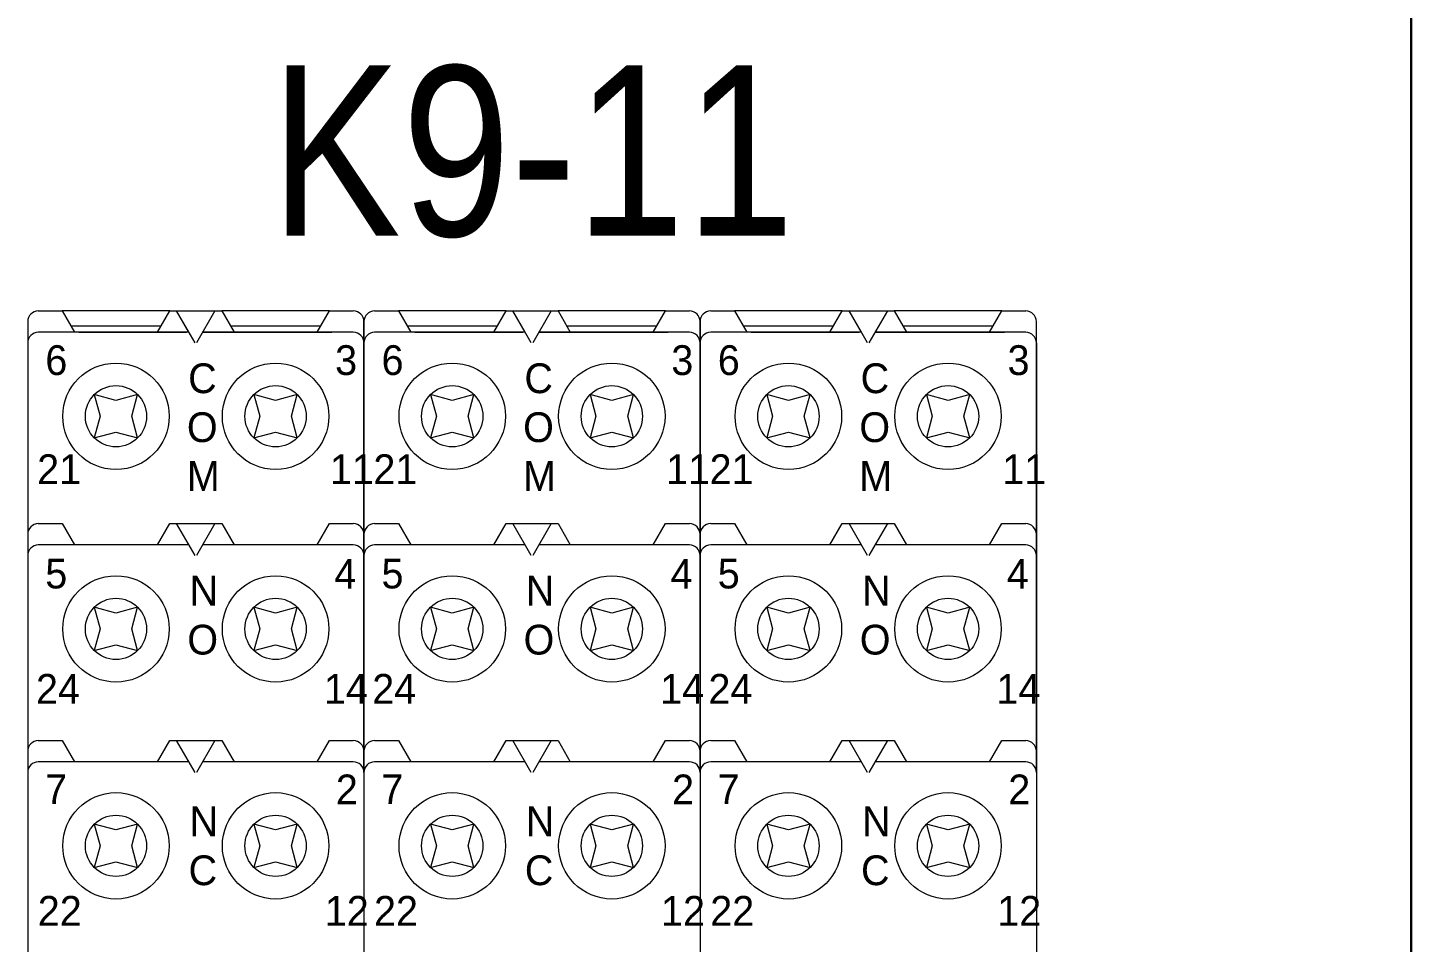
# Model space of a CAD drawing. Header units: millimetres. Extents: x -6000 to 26000, y -6000 to 26000.
# Drawn here: x 145.52 to 154.57, y -2349.76 to -2343.78 of the extents above; entities that cross this region are included whole.
import ezdxf

# ---------------------------------------------------------------- set-up
doc = ezdxf.new("R2010")
doc.units = ezdxf.units.MM
doc.header["$MEASUREMENT"] = 0
for name, color, linetype, lineweight in [('Чертеж и Рисунок_Ном._пера__1', 7, 'Continuous', 15), ('Чертеж и Рисунок_Ном._пера__21', 7, 'Continuous', 30), ('Чертеж и Рисунок_Ном._пера__7', 7, 'Continuous', 15)]:
    doc.layers.add(name, color=color, linetype=linetype, lineweight=lineweight)
doc.styles.add('СГЕНЕРИР_СТИЛЬ_1', font='ARIALN.TTF')
doc.styles.add('СГЕНЕРИР_СТИЛЬ_3', font='arial.ttf')

msp = doc.modelspace()

# ---------------------------------------------------------------- linework, layer by layer
at = {"layer": 'Чертеж и Рисунок_Ном._пера__21', "color": 7, "linetype": 'Continuous', "lineweight": 30}
msp.add_line((154.5692, -2378.3702), (154.5692, -2265.604), dxfattribs=at)
at = {"layer": 'Чертеж и Рисунок_Ном._пера__7', "color": 7, "linetype": 'Continuous', "lineweight": 15}
for p, q in [((145.5934, -2345.6291), (145.7496, -2345.6291)), ((146.4527, -2345.6291), (145.7496, -2345.6291)), ((145.7496, -2345.6291), (145.8299, -2345.7683)), ((146.3724, -2345.7683), (146.4527, -2345.6291)), ((146.4527, -2345.6291), (146.4976, -2345.6291)), ((146.4757, -2345.6291), (146.77, -2345.6291)), ((146.5779, -2345.7683), (146.4976, -2345.6291)), ((146.6181, -2345.8378), (146.4976, -2345.6291)), ((146.4976, -2345.6291), (146.748, -2345.6291)), ((146.748, -2345.6291), (146.6276, -2345.8378)), ((146.748, -2345.6291), (146.7929, -2345.6291)), ((147.4961, -2345.6291), (146.7929, -2345.6291)), ((146.7929, -2345.6291), (146.8732, -2345.7683)), ((147.4158, -2345.7683), (147.4961, -2345.6291)), ((147.4961, -2345.6291), (147.6523, -2345.6291)), ((147.7914, -2345.6291), (147.9476, -2345.6291)), ((148.6508, -2345.6291), (147.9476, -2345.6291)), ((147.9476, -2345.6291), (148.0279, -2345.7683)), ((148.5705, -2345.7683), (148.6508, -2345.6291)), ((148.6508, -2345.6291), (148.6957, -2345.6291)), ((148.6737, -2345.6291), (148.968, -2345.6291)), ((148.776, -2345.7683), (148.6957, -2345.6291)), ((148.8161, -2345.8378), (148.6957, -2345.6291)), ((148.6957, -2345.6291), (148.9461, -2345.6291)), ((148.9461, -2345.6291), (148.8256, -2345.8378)), ((148.9461, -2345.6291), (148.991, -2345.6291)), ((149.6942, -2345.6291), (148.991, -2345.6291)), ((148.991, -2345.6291), (149.0713, -2345.7683)), ((149.6138, -2345.7683), (149.6942, -2345.6291)), ((149.6942, -2345.6291), (149.8503, -2345.6291)), ((149.9894, -2345.6291), (150.1456, -2345.6291)), ((150.8488, -2345.6291), (150.1456, -2345.6291)), ((150.1456, -2345.6291), (150.2259, -2345.7683)), ((150.7685, -2345.7683), (150.8488, -2345.6291)), ((150.8488, -2345.6291), (150.8937, -2345.6291)), ((150.8718, -2345.6291), (151.1661, -2345.6291)), ((150.974, -2345.7683), (150.8937, -2345.6291)), ((151.0142, -2345.8378), (150.8937, -2345.6291)), ((150.8937, -2345.6291), (151.1441, -2345.6291)), ((151.1441, -2345.6291), (151.0236, -2345.8378)), ((151.1441, -2345.6291), (151.189, -2345.6291)), ((151.8922, -2345.6291), (151.189, -2345.6291)), ((151.189, -2345.6291), (151.2693, -2345.7683)), ((151.8119, -2345.7683), (151.8922, -2345.6291)), ((151.8922, -2345.6291), (152.0484, -2345.6291)), ((145.5238, -2345.6987), (145.5238, -2345.8378)), ((145.8058, -2345.7265), (146.3965, -2345.7265)), ((146.8491, -2345.7265), (147.4399, -2345.7265)), ((147.7219, -2345.6987), (147.7219, -2345.8378)), ((147.7219, -2345.8378), (147.7219, -2345.6987)), ((148.0038, -2345.7265), (148.5946, -2345.7265)), ((149.0472, -2345.7265), (149.6379, -2345.7265)), ((149.9199, -2345.8378), (149.9199, -2345.6987)), ((149.9199, -2345.6987), (149.9199, -2345.8378)), ((150.2018, -2345.7265), (150.7926, -2345.7265)), ((151.2452, -2345.7265), (151.836, -2345.7265)), ((152.1179, -2345.8378), (152.1179, -2345.6987)), ((146.5779, -2345.7683), (145.5934, -2345.7683)), ((145.8577, -2345.7683), (146.5627, -2345.7683)), ((146.6677, -2345.7683), (147.5132, -2345.7683)), ((147.6523, -2345.7683), (146.6677, -2345.7683)), ((146.6829, -2345.7683), (147.5132, -2345.7683)), ((148.776, -2345.7683), (147.7914, -2345.7683)), ((148.0557, -2345.7683), (148.7608, -2345.7683)), ((148.8658, -2345.7683), (149.7112, -2345.7683)), ((149.8503, -2345.7683), (148.8658, -2345.7683)), ((148.881, -2345.7683), (149.7112, -2345.7683)), ((150.974, -2345.7683), (149.9894, -2345.7683)), ((150.2538, -2345.7683), (150.9588, -2345.7683)), ((151.0638, -2345.7683), (151.9092, -2345.7683)), ((152.0484, -2345.7683), (151.0638, -2345.7683)), ((151.079, -2345.7683), (151.9092, -2345.7683)), ((145.5238, -2345.8378), (145.5238, -2351.924)), ((145.5238, -2345.8378), (145.5238, -2347.0899)), ((147.7219, -2345.8378), (147.7219, -2351.924)), ((147.7219, -2345.8378), (147.7219, -2347.0899)), ((147.7219, -2345.8378), (147.7219, -2351.924)), ((147.7219, -2347.0899), (147.7219, -2345.8378)), ((149.9199, -2345.8378), (149.9199, -2351.924)), ((149.9199, -2347.0899), (149.9199, -2345.8378)), ((149.9199, -2345.8378), (149.9199, -2351.924)), ((149.9199, -2345.8378), (149.9199, -2347.0899)), ((152.1179, -2345.8378), (152.1179, -2351.924)), ((152.1179, -2347.0899), (152.1179, -2345.8378)), ((145.9595, -2346.1761), (145.9975, -2346.3178)), ((146.1011, -2346.2141), (145.9595, -2346.1761)), ((146.2428, -2346.1761), (146.1011, -2346.2141)), ((146.2048, -2346.3178), (146.2428, -2346.1761)), ((147.1445, -2346.2141), (147.0029, -2346.1761)), ((147.0029, -2346.1761), (147.0408, -2346.3178)), ((147.2862, -2346.1761), (147.1445, -2346.2141)), ((147.2482, -2346.3178), (147.2862, -2346.1761)), ((148.1575, -2346.1761), (148.1955, -2346.3178)), ((148.2992, -2346.2141), (148.1575, -2346.1761)), ((148.4408, -2346.1761), (148.2992, -2346.2141)), ((148.4029, -2346.3178), (148.4408, -2346.1761)), ((149.3426, -2346.2141), (149.2009, -2346.1761)), ((149.2009, -2346.1761), (149.2389, -2346.3178)), ((149.4842, -2346.1761), (149.3426, -2346.2141)), ((149.4463, -2346.3178), (149.4842, -2346.1761)), ((150.3556, -2346.1761), (150.3935, -2346.3178)), ((150.4972, -2346.2141), (150.3556, -2346.1761)), ((150.6389, -2346.1761), (150.4972, -2346.2141)), ((150.6009, -2346.3178), (150.6389, -2346.1761)), ((151.5406, -2346.2141), (151.3989, -2346.1761)), ((151.3989, -2346.1761), (151.4369, -2346.3178)), ((151.6822, -2346.1761), (151.5406, -2346.2141)), ((151.6443, -2346.3178), (151.6822, -2346.1761)), ((145.9975, -2346.3178), (145.9595, -2346.4594)), ((146.2428, -2346.4594), (146.2048, -2346.3178)), ((147.0408, -2346.3178), (147.0029, -2346.4594)), ((147.2862, -2346.4594), (147.2482, -2346.3178)), ((148.1955, -2346.3178), (148.1575, -2346.4594)), ((148.4408, -2346.4594), (148.4029, -2346.3178)), ((149.2389, -2346.3178), (149.2009, -2346.4594)), ((149.4842, -2346.4594), (149.4463, -2346.3178)), ((150.3935, -2346.3178), (150.3556, -2346.4594)), ((150.6389, -2346.4594), (150.6009, -2346.3178)), ((151.4369, -2346.3178), (151.3989, -2346.4594)), ((151.6822, -2346.4594), (151.6443, -2346.3178)), ((145.9595, -2346.4594), (146.1011, -2346.4215)), ((146.1011, -2346.4215), (146.2428, -2346.4594)), ((147.0029, -2346.4594), (147.1445, -2346.4215)), ((147.1445, -2346.4215), (147.2862, -2346.4594)), ((148.1575, -2346.4594), (148.2992, -2346.4215)), ((148.2992, -2346.4215), (148.4408, -2346.4594)), ((149.2009, -2346.4594), (149.3426, -2346.4215)), ((149.3426, -2346.4215), (149.4842, -2346.4594)), ((150.3556, -2346.4594), (150.4972, -2346.4215)), ((150.4972, -2346.4215), (150.6389, -2346.4594)), ((151.3989, -2346.4594), (151.5406, -2346.4215)), ((151.5406, -2346.4215), (151.6822, -2346.4594)), ((145.5238, -2347.0899), (145.5238, -2347.229)), ((145.5934, -2347.0203), (145.7496, -2347.0203)), ((145.7496, -2347.0203), (145.8299, -2347.1594)), ((146.3724, -2347.1594), (146.4527, -2347.0203)), ((146.4527, -2347.0203), (146.4976, -2347.0203)), ((146.6181, -2347.229), (146.4976, -2347.0203)), ((146.4976, -2347.0203), (146.748, -2347.0203)), ((146.748, -2347.0203), (146.6276, -2347.229)), ((146.748, -2347.0203), (146.7929, -2347.0203)), ((146.7929, -2347.0203), (146.8732, -2347.1594)), ((147.4158, -2347.1594), (147.4961, -2347.0203)), ((147.4961, -2347.0203), (147.6523, -2347.0203)), ((147.7219, -2347.0899), (147.7219, -2347.229)), ((147.7219, -2347.229), (147.7219, -2347.0899)), ((147.7914, -2347.0203), (147.9476, -2347.0203)), ((147.9476, -2347.0203), (148.0279, -2347.1594)), ((148.5705, -2347.1594), (148.6508, -2347.0203)), ((148.6508, -2347.0203), (148.6957, -2347.0203)), ((148.8161, -2347.229), (148.6957, -2347.0203)), ((148.6957, -2347.0203), (148.9461, -2347.0203)), ((148.9461, -2347.0203), (148.8256, -2347.229)), ((148.9461, -2347.0203), (148.991, -2347.0203)), ((148.991, -2347.0203), (149.0713, -2347.1594)), ((149.6138, -2347.1594), (149.6942, -2347.0203)), ((149.6942, -2347.0203), (149.8503, -2347.0203)), ((149.9199, -2347.229), (149.9199, -2347.0899)), ((149.9199, -2347.0899), (149.9199, -2347.229)), ((149.9894, -2347.0203), (150.1456, -2347.0203)), ((150.1456, -2347.0203), (150.2259, -2347.1594)), ((150.7685, -2347.1594), (150.8488, -2347.0203)), ((150.8488, -2347.0203), (150.8937, -2347.0203)), ((151.0142, -2347.229), (150.8937, -2347.0203)), ((150.8937, -2347.0203), (151.1441, -2347.0203)), ((151.1441, -2347.0203), (151.0236, -2347.229)), ((151.1441, -2347.0203), (151.189, -2347.0203)), ((151.189, -2347.0203), (151.2693, -2347.1594)), ((151.8119, -2347.1594), (151.8922, -2347.0203)), ((151.8922, -2347.0203), (152.0484, -2347.0203)), ((152.1179, -2347.229), (152.1179, -2347.0899)), ((146.5779, -2347.1594), (145.5934, -2347.1594)), ((147.6523, -2347.1594), (146.6677, -2347.1594)), ((148.776, -2347.1594), (147.7914, -2347.1594)), ((149.8503, -2347.1594), (148.8658, -2347.1594)), ((150.974, -2347.1594), (149.9894, -2347.1594)), ((152.0484, -2347.1594), (151.0638, -2347.1594)), ((145.5238, -2347.229), (145.5238, -2348.5089)), ((147.7219, -2347.229), (147.7219, -2348.5089)), ((147.7219, -2348.5089), (147.7219, -2347.229)), ((149.9199, -2348.5089), (149.9199, -2347.229)), ((149.9199, -2347.229), (149.9199, -2348.5089)), ((152.1179, -2348.5089), (152.1179, -2347.229)), ((145.9595, -2347.5673), (145.9975, -2347.7089)), ((146.1011, -2347.6052), (145.9595, -2347.5673)), ((146.2428, -2347.5673), (146.1011, -2347.6052)), ((146.2048, -2347.7089), (146.2428, -2347.5673)), ((147.0029, -2347.5673), (147.0408, -2347.7089)), ((147.1445, -2347.6052), (147.0029, -2347.5673)), ((147.2862, -2347.5673), (147.1445, -2347.6052)), ((147.2482, -2347.7089), (147.2862, -2347.5673)), ((148.1575, -2347.5673), (148.1955, -2347.7089)), ((148.2992, -2347.6052), (148.1575, -2347.5673)), ((148.4408, -2347.5673), (148.2992, -2347.6052)), ((148.4029, -2347.7089), (148.4408, -2347.5673)), ((149.2009, -2347.5673), (149.2389, -2347.7089)), ((149.3426, -2347.6052), (149.2009, -2347.5673)), ((149.4842, -2347.5673), (149.3426, -2347.6052)), ((149.4463, -2347.7089), (149.4842, -2347.5673)), ((150.3556, -2347.5673), (150.3935, -2347.7089)), ((150.4972, -2347.6052), (150.3556, -2347.5673)), ((150.6389, -2347.5673), (150.4972, -2347.6052)), ((150.6009, -2347.7089), (150.6389, -2347.5673)), ((151.3989, -2347.5673), (151.4369, -2347.7089)), ((151.5406, -2347.6052), (151.3989, -2347.5673)), ((151.6822, -2347.5673), (151.5406, -2347.6052)), ((151.6443, -2347.7089), (151.6822, -2347.5673)), ((145.9975, -2347.7089), (145.9595, -2347.8506)), ((146.2428, -2347.8506), (146.2048, -2347.7089)), ((147.0408, -2347.7089), (147.0029, -2347.8506)), ((147.2862, -2347.8506), (147.2482, -2347.7089)), ((148.1955, -2347.7089), (148.1575, -2347.8506)), ((148.4408, -2347.8506), (148.4029, -2347.7089)), ((149.2389, -2347.7089), (149.2009, -2347.8506)), ((149.4842, -2347.8506), (149.4463, -2347.7089)), ((150.3935, -2347.7089), (150.3556, -2347.8506)), ((150.6389, -2347.8506), (150.6009, -2347.7089)), ((151.4369, -2347.7089), (151.3989, -2347.8506)), ((151.6822, -2347.8506), (151.6443, -2347.7089)), ((145.9595, -2347.8506), (146.1011, -2347.8126)), ((146.1011, -2347.8126), (146.2428, -2347.8506)), ((147.0029, -2347.8506), (147.1445, -2347.8126)), ((147.1445, -2347.8126), (147.2862, -2347.8506)), ((148.1575, -2347.8506), (148.2992, -2347.8126)), ((148.2992, -2347.8126), (148.4408, -2347.8506)), ((149.2009, -2347.8506), (149.3426, -2347.8126)), ((149.3426, -2347.8126), (149.4842, -2347.8506)), ((150.3556, -2347.8506), (150.4972, -2347.8126)), ((150.4972, -2347.8126), (150.6389, -2347.8506)), ((151.3989, -2347.8506), (151.5406, -2347.8126)), ((151.5406, -2347.8126), (151.6822, -2347.8506)), ((145.5934, -2348.4393), (145.7496, -2348.4393)), ((145.7496, -2348.4393), (145.8299, -2348.5784)), ((146.3724, -2348.5784), (146.4527, -2348.4393)), ((146.4527, -2348.4393), (146.4976, -2348.4393)), ((146.6181, -2348.648), (146.4976, -2348.4393)), ((146.4976, -2348.4393), (146.748, -2348.4393)), ((146.748, -2348.4393), (146.6276, -2348.648)), ((146.748, -2348.4393), (146.7929, -2348.4393)), ((146.7929, -2348.4393), (146.8732, -2348.5784)), ((147.4158, -2348.5784), (147.4961, -2348.4393)), ((147.4961, -2348.4393), (147.6523, -2348.4393)), ((147.7914, -2348.4393), (147.9476, -2348.4393)), ((147.9476, -2348.4393), (148.0279, -2348.5784)), ((148.5705, -2348.5784), (148.6508, -2348.4393)), ((148.6508, -2348.4393), (148.6957, -2348.4393)), ((148.8161, -2348.648), (148.6957, -2348.4393)), ((148.6957, -2348.4393), (148.9461, -2348.4393)), ((148.9461, -2348.4393), (148.8256, -2348.648)), ((148.9461, -2348.4393), (148.991, -2348.4393)), ((148.991, -2348.4393), (149.0713, -2348.5784)), ((149.6138, -2348.5784), (149.6942, -2348.4393)), ((149.6942, -2348.4393), (149.8503, -2348.4393)), ((149.9894, -2348.4393), (150.1456, -2348.4393)), ((150.1456, -2348.4393), (150.2259, -2348.5784)), ((150.7685, -2348.5784), (150.8488, -2348.4393)), ((150.8488, -2348.4393), (150.8937, -2348.4393)), ((151.0142, -2348.648), (150.8937, -2348.4393)), ((150.8937, -2348.4393), (151.1441, -2348.4393)), ((151.1441, -2348.4393), (151.0236, -2348.648)), ((151.1441, -2348.4393), (151.189, -2348.4393)), ((151.189, -2348.4393), (151.2693, -2348.5784)), ((151.8119, -2348.5784), (151.8922, -2348.4393)), ((151.8922, -2348.4393), (152.0484, -2348.4393)), ((145.5238, -2348.5089), (145.5238, -2348.648)), ((147.7219, -2348.5089), (147.7219, -2348.648)), ((147.7219, -2348.648), (147.7219, -2348.5089)), ((149.9199, -2348.648), (149.9199, -2348.5089)), ((149.9199, -2348.5089), (149.9199, -2348.648)), ((152.1179, -2348.648), (152.1179, -2348.5089)), ((146.5779, -2348.5784), (145.5934, -2348.5784)), ((147.6523, -2348.5784), (146.6677, -2348.5784)), ((148.776, -2348.5784), (147.7914, -2348.5784)), ((149.8503, -2348.5784), (148.8658, -2348.5784)), ((150.974, -2348.5784), (149.9894, -2348.5784)), ((152.0484, -2348.5784), (151.0638, -2348.5784)), ((145.9595, -2348.9863), (145.9975, -2349.1279)), ((146.1011, -2349.0242), (145.9595, -2348.9863)), ((146.2428, -2348.9863), (146.1011, -2349.0242)), ((146.2048, -2349.1279), (146.2428, -2348.9863)), ((147.1445, -2349.0242), (147.0029, -2348.9863)), ((147.0029, -2348.9863), (147.0408, -2349.1279)), ((147.2862, -2348.9863), (147.1445, -2349.0242)), ((147.2482, -2349.1279), (147.2862, -2348.9863)), ((148.1575, -2348.9863), (148.1955, -2349.1279)), ((148.2992, -2349.0242), (148.1575, -2348.9863)), ((148.4408, -2348.9863), (148.2992, -2349.0242)), ((148.4029, -2349.1279), (148.4408, -2348.9863)), ((149.3426, -2349.0242), (149.2009, -2348.9863)), ((149.2009, -2348.9863), (149.2389, -2349.1279)), ((149.4842, -2348.9863), (149.3426, -2349.0242)), ((149.4463, -2349.1279), (149.4842, -2348.9863)), ((150.3556, -2348.9863), (150.3935, -2349.1279)), ((150.4972, -2349.0242), (150.3556, -2348.9863)), ((150.6389, -2348.9863), (150.4972, -2349.0242)), ((150.6009, -2349.1279), (150.6389, -2348.9863)), ((151.5406, -2349.0242), (151.3989, -2348.9863)), ((151.3989, -2348.9863), (151.4369, -2349.1279)), ((151.6822, -2348.9863), (151.5406, -2349.0242)), ((151.6443, -2349.1279), (151.6822, -2348.9863)), ((145.9975, -2349.1279), (145.9595, -2349.2696)), ((146.2428, -2349.2696), (146.2048, -2349.1279)), ((147.0408, -2349.1279), (147.0029, -2349.2696)), ((147.2862, -2349.2696), (147.2482, -2349.1279)), ((148.1955, -2349.1279), (148.1575, -2349.2696)), ((148.4408, -2349.2696), (148.4029, -2349.1279)), ((149.2389, -2349.1279), (149.2009, -2349.2696)), ((149.4842, -2349.2696), (149.4463, -2349.1279)), ((150.3935, -2349.1279), (150.3556, -2349.2696)), ((150.6389, -2349.2696), (150.6009, -2349.1279)), ((151.4369, -2349.1279), (151.3989, -2349.2696)), ((151.6822, -2349.2696), (151.6443, -2349.1279)), ((145.9595, -2349.2696), (146.1011, -2349.2316)), ((146.1011, -2349.2316), (146.2428, -2349.2696)), ((147.0029, -2349.2696), (147.1445, -2349.2316)), ((147.1445, -2349.2316), (147.2862, -2349.2696)), ((148.1575, -2349.2696), (148.2992, -2349.2316)), ((148.2992, -2349.2316), (148.4408, -2349.2696)), ((149.2009, -2349.2696), (149.3426, -2349.2316)), ((149.3426, -2349.2316), (149.4842, -2349.2696)), ((150.3556, -2349.2696), (150.4972, -2349.2316)), ((150.4972, -2349.2316), (150.6389, -2349.2696)), ((151.3989, -2349.2696), (151.5406, -2349.2316)), ((151.5406, -2349.2316), (151.6822, -2349.2696))]:
    msp.add_line(p, q, dxfattribs=at)
for centre, radius in [((146.1011, -2346.3178), 0.3478), ((147.1445, -2346.3178), 0.3478), ((148.2992, -2346.3178), 0.3478), ((149.3426, -2346.3178), 0.3478), ((150.4972, -2346.3178), 0.3478), ((151.5406, -2346.3178), 0.3478), ((146.1011, -2346.3178), 0.2003), ((147.1445, -2346.3178), 0.2003), ((148.2992, -2346.3178), 0.2003), ((149.3426, -2346.3178), 0.2003), ((150.4972, -2346.3178), 0.2003), ((151.5406, -2346.3178), 0.2003), ((146.1011, -2347.7089), 0.3478), ((147.1445, -2347.7089), 0.3478), ((148.2992, -2347.7089), 0.3478), ((149.3426, -2347.7089), 0.3478), ((150.4972, -2347.7089), 0.3478), ((151.5406, -2347.7089), 0.3478), ((146.1011, -2347.7089), 0.2003), ((147.1445, -2347.7089), 0.2003), ((148.2992, -2347.7089), 0.2003), ((149.3426, -2347.7089), 0.2003), ((150.4972, -2347.7089), 0.2003), ((151.5406, -2347.7089), 0.2003), ((146.1011, -2349.1279), 0.3478), ((147.1445, -2349.1279), 0.3478), ((148.2992, -2349.1279), 0.3478), ((149.3426, -2349.1279), 0.3478), ((150.4972, -2349.1279), 0.3478), ((151.5406, -2349.1279), 0.3478), ((146.1011, -2349.1279), 0.2003), ((147.1445, -2349.1279), 0.2003), ((148.2992, -2349.1279), 0.2003), ((149.3426, -2349.1279), 0.2003), ((150.4972, -2349.1279), 0.2003), ((151.5406, -2349.1279), 0.2003)]:
    msp.add_circle(centre, radius, dxfattribs=at)
for centre, start, end in [((145.5934, -2345.6987), 90, 180), ((147.6523, -2345.6987), 0, 90), ((147.7914, -2345.6987), 90, 180), ((149.8503, -2345.6987), 0, 90), ((149.9894, -2345.6987), 90, 180), ((152.0484, -2345.6987), 0, 90), ((145.5934, -2345.8378), 90, 180), ((147.6523, -2345.8378), 0, 90), ((147.7914, -2345.8378), 90, 180), ((149.8503, -2345.8378), 0, 90), ((149.9894, -2345.8378), 90, 180), ((152.0484, -2345.8378), 0, 90), ((145.5934, -2347.0899), 90, 180), ((147.6523, -2347.0899), 0, 90), ((147.7914, -2347.0899), 90, 180), ((149.8503, -2347.0899), 0, 90), ((149.9894, -2347.0899), 90, 180), ((152.0484, -2347.0899), 0, 90), ((145.5934, -2347.229), 90, 180), ((147.6523, -2347.229), 0, 90), ((147.7914, -2347.229), 90, 180), ((149.8503, -2347.229), 0, 90), ((149.9894, -2347.229), 90, 180), ((152.0484, -2347.229), 0, 90), ((145.5934, -2348.5089), 90, 180), ((147.6523, -2348.5089), 0, 90), ((147.7914, -2348.5089), 90, 180), ((149.8503, -2348.5089), 0, 90), ((149.9894, -2348.5089), 90, 180), ((152.0484, -2348.5089), 0, 90), ((145.5934, -2348.648), 90, 180), ((147.6523, -2348.648), 0, 90), ((147.7914, -2348.648), 90, 180), ((149.8503, -2348.648), 0, 90), ((149.9894, -2348.648), 90, 180), ((152.0484, -2348.648), 0, 90)]:
    msp.add_arc(centre, 0.0696, start, end, dxfattribs=at)

# ---------------------------------------------------------------- texts
at = {"layer": 'Чертеж и Рисунок_Ном._пера__1', "color": 7, "linetype": 'Continuous', "lineweight": 15, "attachment_point": 7}
for s, insert, char_height, style in [('\\A1;{\\pql;\\fArial Narrow|b0|i0|c204|p34;K}', (147.1124, -2345.1357), 1.11293, 'СГЕНЕРИР_СТИЛЬ_1'), ('\\A1;{\\pql;\\fArial Narrow|b0|i0|c204|p34;9}', (147.9713, -2345.1546), 1.11293, 'СГЕНЕРИР_СТИЛЬ_1'), ('\\A1;{\\pql;\\fArial Narrow|b0|i0|c204|p34;-1}', (148.6835, -2345.1357), 1.11293, 'СГЕНЕРИР_СТИЛЬ_1'), ('\\A1;{\\pql;\\fArial Narrow|b0|i0|c204|p34;1}', (149.8253, -2345.1357), 1.11293, 'СГЕНЕРИР_СТИЛЬ_1'), ('\\A1;{\\W0.950000x;\\pql;\\fArial|b0|i0|c204|p38;6}', (145.6393, -2346.0508), 0.194763, 'СГЕНЕРИР_СТИЛЬ_3'), ('\\A1;{\\W0.950000x;\\pql;\\fArial|b0|i0|c204|p38;3}', (147.5336, -2346.0508), 0.194763, 'СГЕНЕРИР_СТИЛЬ_3'), ('\\A1;{\\W0.950000x;\\pql;\\fArial|b0|i0|c204|p38;6}', (147.8373, -2346.0508), 0.194763, 'СГЕНЕРИР_СТИЛЬ_3'), ('\\A1;{\\W0.950000x;\\pql;\\fArial|b0|i0|c204|p38;3}', (149.7316, -2346.0508), 0.194763, 'СГЕНЕРИР_СТИЛЬ_3'), ('\\A1;{\\W0.950000x;\\pql;\\fArial|b0|i0|c204|p38;6}', (150.0353, -2346.0508), 0.194763, 'СГЕНЕРИР_СТИЛЬ_3'), ('\\A1;{\\W0.950000x;\\pql;\\fArial|b0|i0|c204|p38;3}', (151.9296, -2346.0508), 0.194763, 'СГЕНЕРИР_СТИЛЬ_3'), ('\\A1;{\\W0.950000x;\\pql;\\fArial|b0|i0|c204|p38;C}', (146.5728, -2346.1694), 0.194763, 'СГЕНЕРИР_СТИЛЬ_3'), ('\\A1;{\\W0.950000x;\\pql;\\fArial|b0|i0|c204|p38;C}', (148.7709, -2346.1694), 0.194763, 'СГЕНЕРИР_СТИЛЬ_3'), ('\\A1;{\\W0.950000x;\\pql;\\fArial|b0|i0|c204|p38;C}', (150.9689, -2346.1694), 0.194763, 'СГЕНЕРИР_СТИЛЬ_3'), ('\\A1;{\\W0.950000x;\\pql;\\fArial|b0|i0|c204|p38;O}', (146.5647, -2346.4895), 0.194763, 'СГЕНЕРИР_СТИЛЬ_3'), ('\\A1;{\\W0.950000x;\\pql;\\fArial|b0|i0|c204|p38;O}', (148.7627, -2346.4895), 0.194763, 'СГЕНЕРИР_СТИЛЬ_3'), ('\\A1;{\\W0.950000x;\\pql;\\fArial|b0|i0|c204|p38;O}', (150.9608, -2346.4895), 0.194763, 'СГЕНЕРИР_СТИЛЬ_3'), ('\\A1;{\\W0.950000x;\\pql;\\fArial|b0|i0|c204|p38;21}', (145.5858, -2346.7616), 0.194763, 'СГЕНЕРИР_СТИЛЬ_3'), ('\\A1;{\\W0.950000x;\\pql;\\fArial|b0|i0|c204|p38;M}', (146.5641, -2346.8061), 0.194763, 'СГЕНЕРИР_СТИЛЬ_3'), ('\\A1;{\\W0.950000x;\\pql;\\fArial|b0|i0|c204|p38;11}', (147.4993, -2346.7616), 0.194763, 'СГЕНЕРИР_СТИЛЬ_3'), ('\\A1;{\\W0.950000x;\\pql;\\fArial|b0|i0|c204|p38;21}', (147.7838, -2346.7616), 0.194763, 'СГЕНЕРИР_СТИЛЬ_3'), ('\\A1;{\\W0.950000x;\\pql;\\fArial|b0|i0|c204|p38;M}', (148.7621, -2346.8061), 0.194763, 'СГЕНЕРИР_СТИЛЬ_3'), ('\\A1;{\\W0.950000x;\\pql;\\fArial|b0|i0|c204|p38;11}', (149.6973, -2346.7616), 0.194763, 'СГЕНЕРИР_СТИЛЬ_3'), ('\\A1;{\\W0.950000x;\\pql;\\fArial|b0|i0|c204|p38;21}', (149.9818, -2346.7616), 0.194763, 'СГЕНЕРИР_СТИЛЬ_3'), ('\\A1;{\\W0.950000x;\\pql;\\fArial|b0|i0|c204|p38;M}', (150.9601, -2346.8061), 0.194763, 'СГЕНЕРИР_СТИЛЬ_3'), ('\\A1;{\\W0.950000x;\\pql;\\fArial|b0|i0|c204|p38;11}', (151.8954, -2346.7616), 0.194763, 'СГЕНЕРИР_СТИЛЬ_3'), ('\\A1;{\\W0.950000x;\\pql;\\fArial|b0|i0|c204|p38;5}', (145.6389, -2347.4469), 0.194763, 'СГЕНЕРИР_СТИЛЬ_3'), ('\\A1;{\\W0.950000x;\\pql;\\fArial|b0|i0|c204|p38;4}', (147.5284, -2347.4467), 0.194763, 'СГЕНЕРИР_СТИЛЬ_3'), ('\\A1;{\\W0.950000x;\\pql;\\fArial|b0|i0|c204|p38;5}', (147.8369, -2347.4469), 0.194763, 'СГЕНЕРИР_СТИЛЬ_3'), ('\\A1;{\\W0.950000x;\\pql;\\fArial|b0|i0|c204|p38;4}', (149.7264, -2347.4467), 0.194763, 'СГЕНЕРИР_СТИЛЬ_3'), ('\\A1;{\\W0.950000x;\\pql;\\fArial|b0|i0|c204|p38;5}', (150.0349, -2347.4469), 0.194763, 'СГЕНЕРИР_СТИЛЬ_3'), ('\\A1;{\\W0.950000x;\\pql;\\fArial|b0|i0|c204|p38;4}', (151.9245, -2347.4467), 0.194763, 'СГЕНЕРИР_СТИЛЬ_3'), ('\\A1;{\\W0.950000x;\\pql;\\fArial|b0|i0|c204|p38;N}', (146.5823, -2347.556), 0.194763, 'СГЕНЕРИР_СТИЛЬ_3'), ('\\A1;{\\W0.950000x;\\pql;\\fArial|b0|i0|c204|p38;N}', (148.7803, -2347.556), 0.194763, 'СГЕНЕРИР_СТИЛЬ_3'), ('\\A1;{\\W0.950000x;\\pql;\\fArial|b0|i0|c204|p38;N}', (150.9784, -2347.556), 0.194763, 'СГЕНЕРИР_СТИЛЬ_3'), ('\\A1;{\\W0.950000x;\\pql;\\fArial|b0|i0|c204|p38;O}', (146.5675, -2347.8792), 0.194763, 'СГЕНЕРИР_СТИЛЬ_3'), ('\\A1;{\\W0.950000x;\\pql;\\fArial|b0|i0|c204|p38;O}', (148.7655, -2347.8792), 0.194763, 'СГЕНЕРИР_СТИЛЬ_3'), ('\\A1;{\\W0.950000x;\\pql;\\fArial|b0|i0|c204|p38;O}', (150.9636, -2347.8792), 0.194763, 'СГЕНЕРИР_СТИЛЬ_3'), ('\\A1;{\\W0.950000x;\\pql;\\fArial|b0|i0|c204|p38;24}', (145.5781, -2348.1985), 0.194763, 'СГЕНЕРИР_СТИЛЬ_3'), ('\\A1;{\\W0.950000x;\\pql;\\fArial|b0|i0|c204|p38;14}', (147.4604, -2348.1985), 0.194763, 'СГЕНЕРИР_СТИЛЬ_3'), ('\\A1;{\\W0.950000x;\\pql;\\fArial|b0|i0|c204|p38;24}', (147.7762, -2348.1985), 0.194763, 'СГЕНЕРИР_СТИЛЬ_3'), ('\\A1;{\\W0.950000x;\\pql;\\fArial|b0|i0|c204|p38;14}', (149.6584, -2348.1985), 0.194763, 'СГЕНЕРИР_СТИЛЬ_3'), ('\\A1;{\\W0.950000x;\\pql;\\fArial|b0|i0|c204|p38;24}', (149.9742, -2348.1985), 0.194763, 'СГЕНЕРИР_СТИЛЬ_3'), ('\\A1;{\\W0.950000x;\\pql;\\fArial|b0|i0|c204|p38;14}', (151.8565, -2348.1985), 0.194763, 'СГЕНЕРИР_СТИЛЬ_3'), ('\\A1;{\\W0.950000x;\\pql;\\fArial|b0|i0|c204|p38;7}', (145.6381, -2348.8546), 0.194763, 'СГЕНЕРИР_СТИЛЬ_3'), ('\\A1;{\\W0.950000x;\\pql;\\fArial|b0|i0|c204|p38;2}', (147.5384, -2348.8563), 0.194763, 'СГЕНЕРИР_СТИЛЬ_3'), ('\\A1;{\\W0.950000x;\\pql;\\fArial|b0|i0|c204|p38;7}', (147.8362, -2348.8546), 0.194763, 'СГЕНЕРИР_СТИЛЬ_3'), ('\\A1;{\\W0.950000x;\\pql;\\fArial|b0|i0|c204|p38;2}', (149.7365, -2348.8563), 0.194763, 'СГЕНЕРИР_СТИЛЬ_3'), ('\\A1;{\\W0.950000x;\\pql;\\fArial|b0|i0|c204|p38;7}', (150.0342, -2348.8546), 0.194763, 'СГЕНЕРИР_СТИЛЬ_3'), ('\\A1;{\\W0.950000x;\\pql;\\fArial|b0|i0|c204|p38;2}', (151.9345, -2348.8563), 0.194763, 'СГЕНЕРИР_СТИЛЬ_3'), ('\\A1;{\\W0.950000x;\\pql;\\fArial|b0|i0|c204|p38;N}', (146.5823, -2349.0648), 0.194763, 'СГЕНЕРИР_СТИЛЬ_3'), ('\\A1;{\\W0.950000x;\\pql;\\fArial|b0|i0|c204|p38;N}', (148.7803, -2349.0648), 0.194763, 'СГЕНЕРИР_СТИЛЬ_3'), ('\\A1;{\\W0.950000x;\\pql;\\fArial|b0|i0|c204|p38;N}', (150.9784, -2349.0648), 0.194763, 'СГЕНЕРИР_СТИЛЬ_3'), ('\\A1;{\\W0.950000x;\\pql;\\fArial|b0|i0|c204|p38;C}', (146.5756, -2349.3879), 0.194763, 'СГЕНЕРИР_СТИЛЬ_3'), ('\\A1;{\\W0.950000x;\\pql;\\fArial|b0|i0|c204|p38;C}', (148.7737, -2349.3879), 0.194763, 'СГЕНЕРИР_СТИЛЬ_3'), ('\\A1;{\\W0.950000x;\\pql;\\fArial|b0|i0|c204|p38;C}', (150.9717, -2349.3879), 0.194763, 'СГЕНЕРИР_СТИЛЬ_3'), ('\\A1;{\\W0.950000x;\\pql;\\fArial|b0|i0|c204|p38;22}', (145.5898, -2349.6506), 0.194763, 'СГЕНЕРИР_СТИЛЬ_3'), ('\\A1;{\\W0.950000x;\\pql;\\fArial|b0|i0|c204|p38;12}', (147.4662, -2349.6506), 0.194763, 'СГЕНЕРИР_СТИЛЬ_3'), ('\\A1;{\\W0.950000x;\\pql;\\fArial|b0|i0|c204|p38;22}', (147.7879, -2349.6506), 0.194763, 'СГЕНЕРИР_СТИЛЬ_3'), ('\\A1;{\\W0.950000x;\\pql;\\fArial|b0|i0|c204|p38;12}', (149.6642, -2349.6506), 0.194763, 'СГЕНЕРИР_СТИЛЬ_3'), ('\\A1;{\\W0.950000x;\\pql;\\fArial|b0|i0|c204|p38;22}', (149.9859, -2349.6506), 0.194763, 'СГЕНЕРИР_СТИЛЬ_3'), ('\\A1;{\\W0.950000x;\\pql;\\fArial|b0|i0|c204|p38;12}', (151.8622, -2349.6506), 0.194763, 'СГЕНЕРИР_СТИЛЬ_3')]:
    msp.add_mtext(s, dxfattribs=dict(at, insert=insert, char_height=char_height, style=style))

doc.saveas('drawing.dxf')
